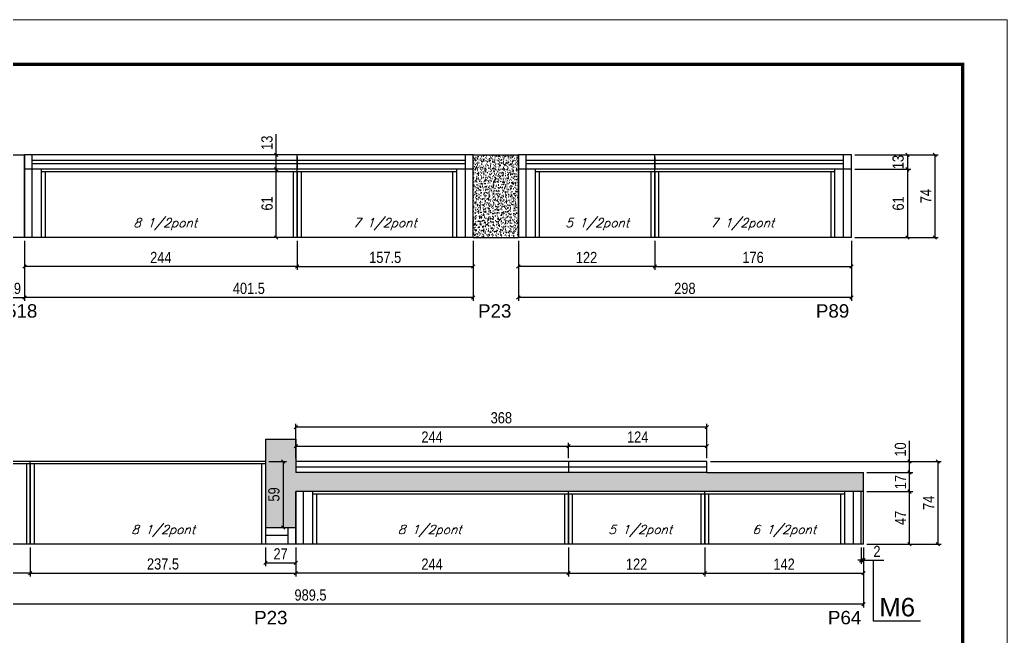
# Model space of a CAD drawing. Extents: x 3309 to 9590, y -2522 to 14608.
# Drawn here: x 5509 to 6393, y 10611 to 11162 of the extents above; entities that cross this region are included whole.
import ezdxf

# ---------------------------------------------------------------- set-up
doc = ezdxf.new("R2010")
doc.units = 0
doc.linetypes.add('DASHED', pattern=[0.75, 0.5, -0.25])
for name, color, linetype in [('5', 5, 'Continuous'), ('COTA', 241, 'Continuous'), ('NOMENCLATURA', 7, 'Continuous'), ('Painéis', 200, 'Continuous'), ('SARR_2.2x7', 40, 'Continuous'), ('SARR_3.5x7', 81, 'Continuous'), ('SARR_EDITAR', 141, 'Continuous'), ('texto', 7, 'Continuous')]:
    doc.layers.add(name, color=color, linetype=linetype)
doc.layers.add('Folhas', color=255, linetype='Continuous', lineweight=9)
doc.layers.add('SARRAFO DE PRESSAO', color=251, linetype='DASHED', lineweight=9)
doc.styles.add('COTA TECNICA', font='techl___.ttf', dxfattribs={"height": 10})
doc.styles.add('Romans', font='romans.shx')
doc.styles.get("Standard").update_dxf_attribs({"font": 'arial.ttf'})
doc.dimstyles.new('PAINEL', dxfattribs={"dimtxt": 10, "dimasz": 3, "dimexe": 3, "dimexo": 3, "dimgap": 3, "dimtad": 1, "dimdec": 1, "dimzin": 12, "dimdsep": 46, "dimtxsty": 'COTA TECNICA', "dimblk1": 'OBLIQUE', "dimblk2": 'OBLIQUE', "dimsah": 1, "dimcen": 0.9, "dimclrd": 4, "dimclre": 4, "dimclrt": 240, "dimadec": 1, "dimazin": 3, "dimtfac": 1, "dimtdec": 1, "dimtmove": 0, "dimatfit": 3, "dimfxl": 1, "dimtolj": 1, "dimtzin": 12, "dimarcsym": 0})

# ---------------------------------------------------------------- blocks, each defined once
blk = doc.blocks.new('9999999999')
at = {"layer": 'Folhas'}
blk.add_lwpolyline([(98138.98, 34190.21), (99623.98, 34190.21), (99623.98, 35240.21), (98138.98, 35240.21)], close=True, dxfattribs=at)
at = {"layer": 'Folhas', "color": 30, "const_width": 3}
blk.add_lwpolyline([(98213.98, 34230.21), (99583.98, 34230.21), (99583.98, 35200.21), (98213.98, 35200.21)], close=True, dxfattribs=at)
blk = doc.blocks.new('_Oblique')
at = {"color": 0, "linetype": 'ByBlock', "lineweight": -2}
blk.add_line((-0.5, -0.5), (0.5, 0.5), dxfattribs=at)
blk = doc.blocks.new('*D259')
at = {"layer": 'COTA', "color": 4, "linetype": 'ByBlock', "lineweight": -2, "transparency": 16777216}
for p, q in [((5513.53, 10964.37), (5513.53, 10938.45)), ((5757.53, 10964.37), (5757.53, 10938.45)), ((5757.53, 10941.45), (5513.53, 10941.45))]:
    blk.add_line(p, q, dxfattribs=at)
at = {"layer": 'Defpoints', "color": 0, "linetype": 'ByBlock', "transparency": 16777216}
for p in [(5513.53, 10967.37), (5757.53, 10967.37), (5513.53, 10941.45)]:
    blk.add_point(p, dxfattribs=at)
at = {"layer": 'COTA', "color": 4, "linetype": 'ByBlock', "lineweight": -2, "transparency": 16777216, "xscale": 3, "yscale": 3, "zscale": 3, "rotation": 180}
blk.add_blockref('_Oblique', (5513.53, 10941.45), dxfattribs=at)
at = {"layer": 'COTA', "color": 4, "linetype": 'ByBlock', "lineweight": -2, "transparency": 16777216, "xscale": 3, "yscale": 3, "zscale": 3}
blk.add_blockref('_Oblique', (5757.53, 10941.45), dxfattribs=at)
at = {"layer": 'COTA', "color": 240, "linetype": 'ByBlock', "transparency": 16777216, "insert": (5635.53, 10949.53), "char_height": 10, "attachment_point": 5, "style": 'COTA TECNICA'}
blk.add_mtext('\\A1;244', dxfattribs=at)
blk = doc.blocks.new('*D261')
at = {"layer": 'COTA', "color": 4, "linetype": 'ByBlock', "lineweight": -2, "transparency": 16777216}
for p, q in [((5513.53, 10964.37), (5513.53, 10910.74)), ((5915.03, 10964.37), (5915.03, 10910.74)), ((5915.03, 10913.74), (5513.53, 10913.74))]:
    blk.add_line(p, q, dxfattribs=at)
at = {"layer": 'Defpoints', "color": 0, "linetype": 'ByBlock', "transparency": 16777216}
for p in [(5513.53, 10967.37), (5915.03, 10967.37), (5513.53, 10913.74)]:
    blk.add_point(p, dxfattribs=at)
at = {"layer": 'COTA', "color": 4, "linetype": 'ByBlock', "lineweight": -2, "transparency": 16777216, "xscale": 3, "yscale": 3, "zscale": 3, "rotation": 180}
blk.add_blockref('_Oblique', (5513.53, 10913.74), dxfattribs=at)
at = {"layer": 'COTA', "color": 4, "linetype": 'ByBlock', "lineweight": -2, "transparency": 16777216, "xscale": 3, "yscale": 3, "zscale": 3}
blk.add_blockref('_Oblique', (5915.03, 10913.74), dxfattribs=at)
at = {"layer": 'COTA', "color": 240, "linetype": 'ByBlock', "transparency": 16777216, "insert": (5714.28, 10921.85), "char_height": 10, "attachment_point": 5, "style": 'COTA TECNICA'}
blk.add_mtext('\\A1;401.5', dxfattribs=at)
blk = doc.blocks.new('*D260')
at = {"layer": 'COTA', "color": 4, "lineweight": -2, "transparency": 16777216}
for p, q in [((5757.53, 10964.37), (5757.53, 10938.45)), ((5915.03, 10964.37), (5915.03, 10938.45)), ((5757.53, 10941.45), (5915.03, 10941.45))]:
    blk.add_line(p, q, dxfattribs=at)
at = {"layer": 'Defpoints', "color": 0, "transparency": 16777216}
for p in [(5757.53, 10967.37, 0), (5915.03, 10967.37, 0), (5915.03, 10941.45)]:
    blk.add_point(p, dxfattribs=at)
at = {"layer": 'COTA', "color": 4, "lineweight": -2, "transparency": 16777216, "xscale": 3, "yscale": 3, "zscale": 3, "rotation": 180}
blk.add_blockref('_Oblique', (5757.53, 10941.45), dxfattribs=at)
at = {"layer": 'COTA', "color": 4, "lineweight": -2, "transparency": 16777216, "xscale": 3, "yscale": 3, "zscale": 3}
blk.add_blockref('_Oblique', (5915.03, 10941.45), dxfattribs=at)
at = {"layer": 'COTA', "color": 240, "transparency": 16777216, "insert": (5836.28, 10949.56), "char_height": 10, "attachment_point": 5, "style": 'COTA TECNICA'}
blk.add_mtext('\\A1;157.5', dxfattribs=at)
blk = doc.blocks.new('*D262')
at = {"layer": 'COTA', "color": 4, "lineweight": -2, "transparency": 16777216}
for p, q in [((5494.53, 10964.37), (5494.53, 10910.74)), ((5513.53, 10964.37), (5513.53, 10910.74)), ((5494.53, 10913.74), (5513.53, 10913.74))]:
    blk.add_line(p, q, dxfattribs=at)
at = {"layer": 'Defpoints', "color": 0, "transparency": 16777216}
for p in [(5494.53, 10967.37, 0), (5513.53, 10967.37, 0), (5513.53, 10913.74)]:
    blk.add_point(p, dxfattribs=at)
at = {"layer": 'COTA', "color": 4, "lineweight": -2, "transparency": 16777216, "xscale": 3, "yscale": 3, "zscale": 3, "rotation": 180}
blk.add_blockref('_Oblique', (5494.53, 10913.74), dxfattribs=at)
at = {"layer": 'COTA', "color": 4, "lineweight": -2, "transparency": 16777216, "xscale": 3, "yscale": 3, "zscale": 3}
blk.add_blockref('_Oblique', (5513.53, 10913.74), dxfattribs=at)
at = {"layer": 'COTA', "color": 240, "transparency": 16777216, "insert": (5504.03, 10921.83), "char_height": 10, "attachment_point": 5, "style": 'COTA TECNICA'}
blk.add_mtext('\\A1;19', dxfattribs=at)
blk = doc.blocks.new('*D263')
at = {"layer": 'COTA', "color": 4, "linetype": 'ByBlock', "lineweight": -2, "transparency": 16777216}
for p, q in [((5955.41, 10964.37), (5955.41, 10938.45)), ((6077.41, 10964.37), (6077.41, 10938.45)), ((6077.41, 10941.45), (5955.41, 10941.45))]:
    blk.add_line(p, q, dxfattribs=at)
at = {"layer": 'Defpoints', "color": 0, "linetype": 'ByBlock', "transparency": 16777216}
for p in [(5955.41, 10967.37), (6077.41, 10967.37), (5955.41, 10941.45)]:
    blk.add_point(p, dxfattribs=at)
at = {"layer": 'COTA', "color": 4, "linetype": 'ByBlock', "lineweight": -2, "transparency": 16777216, "xscale": 3, "yscale": 3, "zscale": 3, "rotation": 180}
blk.add_blockref('_Oblique', (5955.41, 10941.45), dxfattribs=at)
at = {"layer": 'COTA', "color": 4, "linetype": 'ByBlock', "lineweight": -2, "transparency": 16777216, "xscale": 3, "yscale": 3, "zscale": 3}
blk.add_blockref('_Oblique', (6077.41, 10941.45), dxfattribs=at)
at = {"layer": 'COTA', "color": 240, "linetype": 'ByBlock', "transparency": 16777216, "insert": (6016.41, 10949.51), "char_height": 10, "attachment_point": 5, "style": 'COTA TECNICA'}
blk.add_mtext('\\A1;122', dxfattribs=at)
blk = doc.blocks.new('*D268')
at = {"layer": 'COTA', "color": 4, "linetype": 'ByBlock', "lineweight": -2, "transparency": 16777216}
for p, q in [((5955.41, 10964.37), (5955.41, 10910.74)), ((6253.41, 10964.37), (6253.41, 10910.74)), ((6253.41, 10913.74), (5955.41, 10913.74))]:
    blk.add_line(p, q, dxfattribs=at)
at = {"layer": 'Defpoints', "color": 0, "linetype": 'ByBlock', "transparency": 16777216}
for p in [(5955.41, 10967.37), (6253.41, 10967.37), (5955.41, 10913.74)]:
    blk.add_point(p, dxfattribs=at)
at = {"layer": 'COTA', "color": 4, "linetype": 'ByBlock', "lineweight": -2, "transparency": 16777216, "xscale": 3, "yscale": 3, "zscale": 3, "rotation": 180}
blk.add_blockref('_Oblique', (5955.41, 10913.74), dxfattribs=at)
at = {"layer": 'COTA', "color": 4, "linetype": 'ByBlock', "lineweight": -2, "transparency": 16777216, "xscale": 3, "yscale": 3, "zscale": 3}
blk.add_blockref('_Oblique', (6253.41, 10913.74), dxfattribs=at)
at = {"layer": 'COTA', "color": 240, "linetype": 'ByBlock', "transparency": 16777216, "insert": (6104.41, 10921.85), "char_height": 10, "attachment_point": 5, "style": 'COTA TECNICA'}
blk.add_mtext('\\A1;298', dxfattribs=at)
blk = doc.blocks.new('*D264')
at = {"layer": 'COTA', "color": 4, "lineweight": -2, "transparency": 16777216}
for p, q in [((6077.41, 10964.37), (6077.41, 10938.45)), ((6253.41, 10964.37), (6253.41, 10938.45)), ((6077.41, 10941.45), (6253.41, 10941.45))]:
    blk.add_line(p, q, dxfattribs=at)
at = {"layer": 'Defpoints', "color": 0, "transparency": 16777216}
for p in [(6077.41, 10967.37, 0), (6253.41, 10967.37, 0), (6253.41, 10941.45)]:
    blk.add_point(p, dxfattribs=at)
at = {"layer": 'COTA', "color": 4, "lineweight": -2, "transparency": 16777216, "xscale": 3, "yscale": 3, "zscale": 3, "rotation": 180}
blk.add_blockref('_Oblique', (6077.41, 10941.45), dxfattribs=at)
at = {"layer": 'COTA', "color": 4, "lineweight": -2, "transparency": 16777216, "xscale": 3, "yscale": 3, "zscale": 3}
blk.add_blockref('_Oblique', (6253.41, 10941.45), dxfattribs=at)
at = {"layer": 'COTA', "color": 240, "transparency": 16777216, "insert": (6165.41, 10949.56), "char_height": 10, "attachment_point": 5, "style": 'COTA TECNICA'}
blk.add_mtext('\\A1;176', dxfattribs=at)
blk = doc.blocks.new('*D265')
at = {"layer": 'COTA', "color": 4, "lineweight": -2, "transparency": 16777216}
for p, q in [((6256.41, 11028.37), (6306.49, 11028.37)), ((6303.49, 11028.37), (6303.49, 10967.37)), ((6256.41, 10967.37), (6306.49, 10967.37))]:
    blk.add_line(p, q, dxfattribs=at)
at = {"layer": 'Defpoints', "color": 0, "transparency": 16777216}
for p in [(6253.41, 11028.37, 0), (6253.41, 10967.37, 0), (6303.49, 10967.37)]:
    blk.add_point(p, dxfattribs=at)
at = {"layer": 'COTA', "color": 4, "lineweight": -2, "transparency": 16777216, "xscale": 3, "yscale": 3, "zscale": 3}
for p, rotation in [((6303.49, 11028.37), 90), ((6303.49, 10967.37), 270)]:
    blk.add_blockref('_Oblique', p, dxfattribs=dict(at, rotation=rotation))
at = {"layer": 'COTA', "color": 240, "transparency": 16777216, "insert": (6295.39, 10997.87), "char_height": 10, "attachment_point": 5, "rotation": 90, "style": 'COTA TECNICA'}
blk.add_mtext('\\A1;61', dxfattribs=at)
blk = doc.blocks.new('*D266')
at = {"layer": 'COTA', "color": 4, "lineweight": -2, "transparency": 16777216}
for p, q in [((6256.41, 11041.37), (6306.49, 11041.37)), ((6303.49, 11041.37), (6303.49, 11028.37)), ((6256.41, 11028.37), (6306.49, 11028.37))]:
    blk.add_line(p, q, dxfattribs=at)
at = {"layer": 'Defpoints', "color": 0, "transparency": 16777216}
for p in [(6253.41, 11041.37, 0), (6253.41, 11028.37, 0), (6303.49, 11028.37)]:
    blk.add_point(p, dxfattribs=at)
at = {"layer": 'COTA', "color": 4, "lineweight": -2, "transparency": 16777216, "xscale": 3, "yscale": 3, "zscale": 3}
for p, rotation in [((6303.49, 11041.37), 90), ((6303.49, 11028.37), 270)]:
    blk.add_blockref('_Oblique', p, dxfattribs=dict(at, rotation=rotation))
at = {"layer": 'COTA', "color": 240, "transparency": 16777216, "insert": (6295.27, 11034.87), "char_height": 10, "attachment_point": 5, "rotation": 90, "style": 'COTA TECNICA'}
blk.add_mtext('\\A1;13', dxfattribs=at)
blk = doc.blocks.new('*D267')
at = {"layer": 'COTA', "color": 4, "lineweight": -2, "transparency": 16777216}
for p, q in [((6256.41, 11041.37), (6331.16, 11041.37)), ((6328.16, 11041.37), (6328.16, 10967.37)), ((6256.41, 10967.37), (6331.16, 10967.37))]:
    blk.add_line(p, q, dxfattribs=at)
at = {"layer": 'Defpoints', "color": 0, "transparency": 16777216}
for p in [(6253.41, 11041.37, 0), (6253.41, 10967.37, 0), (6328.16, 10967.37)]:
    blk.add_point(p, dxfattribs=at)
at = {"layer": 'COTA', "color": 4, "lineweight": -2, "transparency": 16777216, "xscale": 3, "yscale": 3, "zscale": 3}
for p, rotation in [((6328.16, 11041.37), 90), ((6328.16, 10967.37), 270)]:
    blk.add_blockref('_Oblique', p, dxfattribs=dict(at, rotation=rotation))
at = {"layer": 'COTA', "color": 240, "transparency": 16777216, "insert": (6320.08, 11004.37), "char_height": 10, "attachment_point": 5, "rotation": 90, "style": 'COTA TECNICA'}
blk.add_mtext('\\A1;74', dxfattribs=at)
blk = doc.blocks.new('*D269')
at = {"layer": 'COTA', "color": 4, "lineweight": -2, "transparency": 16777216}
for p, q in [((5754.53, 11028.37), (5735.75, 11028.37)), ((5738.75, 10967.37), (5738.75, 11028.37)), ((5754.53, 10967.37), (5735.75, 10967.37))]:
    blk.add_line(p, q, dxfattribs=at)
at = {"layer": 'Defpoints', "color": 0, "transparency": 16777216}
for p in [(5738.75, 11028.37), (5757.53, 11028.37, 0), (5757.53, 10967.37, 0)]:
    blk.add_point(p, dxfattribs=at)
at = {"layer": 'COTA', "color": 4, "lineweight": -2, "transparency": 16777216, "xscale": 3, "yscale": 3, "zscale": 3}
for p, rotation in [((5738.75, 11028.37), 90), ((5738.75, 10967.37), 270)]:
    blk.add_blockref('_Oblique', p, dxfattribs=dict(at, rotation=rotation))
at = {"layer": 'COTA', "color": 240, "transparency": 16777216, "insert": (5730.65, 10997.87), "char_height": 10, "attachment_point": 5, "rotation": 90, "style": 'COTA TECNICA'}
blk.add_mtext('\\A1;61', dxfattribs=at)
blk = doc.blocks.new('*D270')
at = {"layer": 'COTA', "color": 4, "lineweight": -2, "transparency": 16777216}
for p, q in [((5738.75, 11041.37), (5738.75, 11059.89)), ((5754.53, 11041.37), (5735.75, 11041.37)), ((5738.75, 11028.37), (5738.75, 11041.37)), ((5754.53, 11028.37), (5735.75, 11028.37))]:
    blk.add_line(p, q, dxfattribs=at)
at = {"layer": 'Defpoints', "color": 0, "transparency": 16777216}
for p in [(5738.75, 11041.37), (5757.53, 11041.37, 0), (5757.53, 11028.37, 0)]:
    blk.add_point(p, dxfattribs=at)
at = {"layer": 'COTA', "color": 4, "lineweight": -2, "transparency": 16777216, "xscale": 3, "yscale": 3, "zscale": 3}
for p, rotation in [((5738.75, 11041.37), 90), ((5738.75, 11028.37), 270)]:
    blk.add_blockref('_Oblique', p, dxfattribs=dict(at, rotation=rotation))
at = {"layer": 'COTA', "color": 240, "transparency": 16777216, "insert": (5730.53, 11052.13), "char_height": 10, "attachment_point": 5, "rotation": 90, "style": 'COTA TECNICA'}
blk.add_mtext('\\A1;13', dxfattribs=at)
blk = doc.blocks.new('*D271')
at = {"layer": 'COTA', "color": 4, "linetype": 'ByBlock', "lineweight": -2, "transparency": 16777216}
for p, q in [((5274.7, 10690.09), (5274.7, 10664.17)), ((5518.7, 10690.09), (5518.7, 10664.17)), ((5518.7, 10667.17), (5274.7, 10667.17))]:
    blk.add_line(p, q, dxfattribs=at)
at = {"layer": 'Defpoints', "color": 0, "linetype": 'ByBlock', "transparency": 16777216}
for p in [(5274.7, 10693.09), (5518.7, 10693.09), (5274.7, 10667.17)]:
    blk.add_point(p, dxfattribs=at)
at = {"layer": 'COTA', "color": 4, "linetype": 'ByBlock', "lineweight": -2, "transparency": 16777216, "xscale": 3, "yscale": 3, "zscale": 3, "rotation": 180}
blk.add_blockref('_Oblique', (5274.7, 10667.17), dxfattribs=at)
at = {"layer": 'COTA', "color": 4, "linetype": 'ByBlock', "lineweight": -2, "transparency": 16777216, "xscale": 3, "yscale": 3, "zscale": 3}
blk.add_blockref('_Oblique', (5518.7, 10667.17), dxfattribs=at)
at = {"layer": 'COTA', "color": 240, "linetype": 'ByBlock', "transparency": 16777216, "insert": (5396.7, 10675.24), "char_height": 10, "attachment_point": 5, "style": 'COTA TECNICA'}
blk.add_mtext('\\A1;244', dxfattribs=at)
blk = doc.blocks.new('*D272')
at = {"layer": 'COTA', "color": 4, "lineweight": -2, "transparency": 16777216}
for p, q in [((5518.7, 10690.09), (5518.7, 10664.17)), ((5756.2, 10690.09), (5756.2, 10664.17)), ((5518.7, 10667.17), (5756.2, 10667.17))]:
    blk.add_line(p, q, dxfattribs=at)
at = {"layer": 'Defpoints', "color": 0, "transparency": 16777216}
for p in [(5518.7, 10693.09, 0), (5756.2, 10693.09, 0), (5756.2, 10667.17)]:
    blk.add_point(p, dxfattribs=at)
at = {"layer": 'COTA', "color": 4, "lineweight": -2, "transparency": 16777216, "xscale": 3, "yscale": 3, "zscale": 3, "rotation": 180}
blk.add_blockref('_Oblique', (5518.7, 10667.17), dxfattribs=at)
at = {"layer": 'COTA', "color": 4, "lineweight": -2, "transparency": 16777216, "xscale": 3, "yscale": 3, "zscale": 3}
blk.add_blockref('_Oblique', (5756.2, 10667.17), dxfattribs=at)
at = {"layer": 'COTA', "color": 240, "transparency": 16777216, "insert": (5637.45, 10675.39), "char_height": 10, "attachment_point": 5, "style": 'COTA TECNICA'}
blk.add_mtext('\\A1;237.5', dxfattribs=at)
blk = doc.blocks.new('*D277')
at = {"layer": 'COTA', "color": 4, "linetype": 'ByBlock', "lineweight": -2, "transparency": 16777216}
for p, q in [((5756.2, 10690.09), (5756.2, 10664.17)), ((6000.2, 10690.09), (6000.2, 10664.17)), ((6000.2, 10667.17), (5756.2, 10667.17))]:
    blk.add_line(p, q, dxfattribs=at)
at = {"layer": 'Defpoints', "color": 0, "linetype": 'ByBlock', "transparency": 16777216}
for p in [(5756.2, 10693.09), (6000.2, 10693.09), (5756.2, 10667.17)]:
    blk.add_point(p, dxfattribs=at)
at = {"layer": 'COTA', "color": 4, "linetype": 'ByBlock', "lineweight": -2, "transparency": 16777216, "xscale": 3, "yscale": 3, "zscale": 3, "rotation": 180}
blk.add_blockref('_Oblique', (5756.2, 10667.17), dxfattribs=at)
at = {"layer": 'COTA', "color": 4, "linetype": 'ByBlock', "lineweight": -2, "transparency": 16777216, "xscale": 3, "yscale": 3, "zscale": 3}
blk.add_blockref('_Oblique', (6000.2, 10667.17), dxfattribs=at)
at = {"layer": 'COTA', "color": 240, "linetype": 'ByBlock', "transparency": 16777216, "insert": (5878.2, 10675.24), "char_height": 10, "attachment_point": 5, "style": 'COTA TECNICA'}
blk.add_mtext('\\A1;244', dxfattribs=at)
blk = doc.blocks.new('*D279')
at = {"layer": 'COTA', "color": 4, "linetype": 'ByBlock', "lineweight": -2, "transparency": 16777216}
for p, q in [((5274.7, 10690.09), (5274.7, 10636.46)), ((6264.2, 10690.09), (6264.2, 10636.46)), ((6264.2, 10639.46), (5274.7, 10639.46))]:
    blk.add_line(p, q, dxfattribs=at)
at = {"layer": 'Defpoints', "color": 0, "linetype": 'ByBlock', "transparency": 16777216}
for p in [(5274.7, 10693.09), (6264.2, 10693.09), (5274.7, 10639.46)]:
    blk.add_point(p, dxfattribs=at)
at = {"layer": 'COTA', "color": 4, "linetype": 'ByBlock', "lineweight": -2, "transparency": 16777216, "xscale": 3, "yscale": 3, "zscale": 3, "rotation": 180}
blk.add_blockref('_Oblique', (5274.7, 10639.46), dxfattribs=at)
at = {"layer": 'COTA', "color": 4, "linetype": 'ByBlock', "lineweight": -2, "transparency": 16777216, "xscale": 3, "yscale": 3, "zscale": 3}
blk.add_blockref('_Oblique', (6264.2, 10639.46), dxfattribs=at)
at = {"layer": 'COTA', "color": 240, "linetype": 'ByBlock', "transparency": 16777216, "insert": (5769.45, 10647.6), "char_height": 10, "attachment_point": 5, "style": 'COTA TECNICA'}
blk.add_mtext('\\A1;989.5', dxfattribs=at)
blk = doc.blocks.new('*D278')
at = {"layer": 'COTA', "color": 4, "lineweight": -2, "transparency": 16777216}
for p, q in [((6122.2, 10690.09), (6122.2, 10664.17)), ((6264.2, 10690.09), (6264.2, 10664.17)), ((6122.2, 10667.17), (6264.2, 10667.17))]:
    blk.add_line(p, q, dxfattribs=at)
at = {"layer": 'Defpoints', "color": 0, "transparency": 16777216}
for p in [(6122.2, 10693.09, 0), (6264.2, 10693.09, 0), (6264.2, 10667.17)]:
    blk.add_point(p, dxfattribs=at)
at = {"layer": 'COTA', "color": 4, "lineweight": -2, "transparency": 16777216, "xscale": 3, "yscale": 3, "zscale": 3, "rotation": 180}
blk.add_blockref('_Oblique', (6122.2, 10667.17), dxfattribs=at)
at = {"layer": 'COTA', "color": 4, "lineweight": -2, "transparency": 16777216, "xscale": 3, "yscale": 3, "zscale": 3}
blk.add_blockref('_Oblique', (6264.2, 10667.17), dxfattribs=at)
at = {"layer": 'COTA', "color": 240, "transparency": 16777216, "insert": (6193.2, 10675.24), "char_height": 10, "attachment_point": 5, "style": 'COTA TECNICA'}
blk.add_mtext('\\A1;142', dxfattribs=at)
blk = doc.blocks.new('*D280')
at = {"layer": 'COTA', "color": 4, "lineweight": -2, "transparency": 16777216}
for p, q in [((6000.25, 10690.09), (6000.25, 10664.17)), ((6122.2, 10690.09), (6122.2, 10664.17)), ((6000.25, 10667.17), (6122.2, 10667.17))]:
    blk.add_line(p, q, dxfattribs=at)
at = {"layer": 'Defpoints', "color": 0, "transparency": 16777216}
for p in [(6000.25, 10693.09), (6122.2, 10693.09), (6122.2, 10667.17)]:
    blk.add_point(p, dxfattribs=at)
at = {"layer": 'COTA', "color": 4, "lineweight": -2, "transparency": 16777216, "xscale": 3, "yscale": 3, "zscale": 3, "rotation": 180}
blk.add_blockref('_Oblique', (6000.25, 10667.17), dxfattribs=at)
at = {"layer": 'COTA', "color": 4, "lineweight": -2, "transparency": 16777216, "xscale": 3, "yscale": 3, "zscale": 3}
blk.add_blockref('_Oblique', (6122.2, 10667.17), dxfattribs=at)
at = {"layer": 'COTA', "color": 240, "transparency": 16777216, "insert": (6061.22, 10675.23), "char_height": 10, "attachment_point": 5, "style": 'COTA TECNICA'}
blk.add_mtext('\\A1;122', dxfattribs=at)
blk = doc.blocks.new('*D281')
at = {"layer": 'COTA', "color": 4, "lineweight": -2, "transparency": 16777216}
for p, q in [((5756.2, 10770.09), (5756.2, 10783.86)), ((5756.2, 10780.86), (6000.2, 10780.86)), ((6000.2, 10770.09), (6000.2, 10783.86))]:
    blk.add_line(p, q, dxfattribs=at)
at = {"layer": 'Defpoints', "color": 0, "transparency": 16777216}
for p in [(6000.2, 10780.86), (5756.2, 10767.09), (6000.2, 10767.09)]:
    blk.add_point(p, dxfattribs=at)
at = {"layer": 'COTA', "color": 4, "lineweight": -2, "transparency": 16777216, "xscale": 3, "yscale": 3, "zscale": 3, "rotation": 180}
blk.add_blockref('_Oblique', (5756.2, 10780.86), dxfattribs=at)
at = {"layer": 'COTA', "color": 4, "lineweight": -2, "transparency": 16777216, "xscale": 3, "yscale": 3, "zscale": 3}
blk.add_blockref('_Oblique', (6000.2, 10780.86), dxfattribs=at)
at = {"layer": 'COTA', "color": 240, "transparency": 16777216, "insert": (5878.2, 10788.94), "char_height": 10, "attachment_point": 5, "style": 'COTA TECNICA'}
blk.add_mtext('\\A1;244', dxfattribs=at)
blk = doc.blocks.new('*D282')
at = {"layer": 'COTA', "color": 4, "lineweight": -2, "transparency": 16777216}
for p, q in [((6000.2, 10770.09), (6000.2, 10783.86)), ((6000.2, 10780.86), (6124.2, 10780.86)), ((6124.2, 10770.09), (6124.2, 10783.86))]:
    blk.add_line(p, q, dxfattribs=at)
at = {"layer": 'Defpoints', "color": 0, "transparency": 16777216}
for p in [(6124.2, 10780.86), (6000.2, 10767.09), (6124.2, 10767.09)]:
    blk.add_point(p, dxfattribs=at)
at = {"layer": 'COTA', "color": 4, "lineweight": -2, "transparency": 16777216, "xscale": 3, "yscale": 3, "zscale": 3, "rotation": 180}
blk.add_blockref('_Oblique', (6000.2, 10780.86), dxfattribs=at)
at = {"layer": 'COTA', "color": 4, "lineweight": -2, "transparency": 16777216, "xscale": 3, "yscale": 3, "zscale": 3}
blk.add_blockref('_Oblique', (6124.2, 10780.86), dxfattribs=at)
at = {"layer": 'COTA', "color": 240, "transparency": 16777216, "insert": (6062.2, 10788.94), "char_height": 10, "attachment_point": 5, "style": 'COTA TECNICA'}
blk.add_mtext('\\A1;124', dxfattribs=at)
blk = doc.blocks.new('*D283')
at = {"layer": 'COTA', "color": 4, "lineweight": -2, "transparency": 16777216}
for p, q in [((5756.2, 10770.09), (5756.2, 10800.86)), ((6124.2, 10797.86), (5756.2, 10797.86)), ((6124.2, 10770.09), (6124.2, 10800.86))]:
    blk.add_line(p, q, dxfattribs=at)
at = {"layer": 'Defpoints', "color": 0, "transparency": 16777216}
for p in [(5756.2, 10797.86), (5756.2, 10767.09), (6124.2, 10767.09)]:
    blk.add_point(p, dxfattribs=at)
at = {"layer": 'COTA', "color": 4, "lineweight": -2, "transparency": 16777216, "xscale": 3, "yscale": 3, "zscale": 3, "rotation": 180}
blk.add_blockref('_Oblique', (5756.2, 10797.86), dxfattribs=at)
at = {"layer": 'COTA', "color": 4, "lineweight": -2, "transparency": 16777216, "xscale": 3, "yscale": 3, "zscale": 3}
blk.add_blockref('_Oblique', (6124.2, 10797.86), dxfattribs=at)
at = {"layer": 'COTA', "color": 240, "transparency": 16777216, "insert": (5940.2, 10806.11), "char_height": 10, "attachment_point": 5, "style": 'COTA TECNICA'}
blk.add_mtext('\\A1;368', dxfattribs=at)
blk = doc.blocks.new('*D284')
at = {"layer": 'COTA', "color": 4, "lineweight": -2, "transparency": 16777216}
for p, q in [((5732.2, 10767.09), (5747.85, 10767.09)), ((5744.85, 10767.09), (5744.85, 10708.09)), ((5732.2, 10708.09), (5747.85, 10708.09))]:
    blk.add_line(p, q, dxfattribs=at)
at = {"layer": 'Defpoints', "color": 0, "transparency": 16777216}
for p in [(5729.2, 10767.09), (5729.2, 10708.09), (5744.85, 10708.09)]:
    blk.add_point(p, dxfattribs=at)
at = {"layer": 'COTA', "color": 4, "lineweight": -2, "transparency": 16777216, "xscale": 3, "yscale": 3, "zscale": 3}
for p, rotation in [((5744.85, 10767.09), 90), ((5744.85, 10708.09), 270)]:
    blk.add_blockref('_Oblique', p, dxfattribs=dict(at, rotation=rotation))
at = {"layer": 'COTA', "color": 240, "transparency": 16777216, "insert": (5736.71, 10737.59), "char_height": 10, "attachment_point": 5, "rotation": 90, "style": 'COTA TECNICA'}
blk.add_mtext('\\A1;59', dxfattribs=at)
blk = doc.blocks.new('*D285')
at = {"layer": 'COTA', "color": 4, "lineweight": -2, "transparency": 16777216}
for p, q in [((5729.2, 10690.09), (5729.2, 10673.37)), ((5756.2, 10690.09), (5756.2, 10673.37)), ((5729.2, 10676.37), (5756.2, 10676.37))]:
    blk.add_line(p, q, dxfattribs=at)
at = {"layer": 'Defpoints', "color": 0, "transparency": 16777216}
for p in [(5729.2, 10693.09), (5756.2, 10693.09), (5756.2, 10676.37)]:
    blk.add_point(p, dxfattribs=at)
at = {"layer": 'COTA', "color": 4, "lineweight": -2, "transparency": 16777216, "xscale": 3, "yscale": 3, "zscale": 3, "rotation": 180}
blk.add_blockref('_Oblique', (5729.2, 10676.37), dxfattribs=at)
at = {"layer": 'COTA', "color": 4, "lineweight": -2, "transparency": 16777216, "xscale": 3, "yscale": 3, "zscale": 3}
blk.add_blockref('_Oblique', (5756.2, 10676.37), dxfattribs=at)
at = {"layer": 'COTA', "color": 240, "transparency": 16777216, "insert": (5742.7, 10684.44), "char_height": 10, "attachment_point": 5, "style": 'COTA TECNICA'}
blk.add_mtext('\\A1;27', dxfattribs=at)
blk = doc.blocks.new('*D286')
at = {"layer": 'COTA', "color": 4, "lineweight": -2, "transparency": 16777216}
for p, q in [((6267.2, 10740.09), (6308.42, 10740.09)), ((6305.42, 10693.09), (6305.42, 10740.09)), ((6267.2, 10693.09), (6308.42, 10693.09))]:
    blk.add_line(p, q, dxfattribs=at)
at = {"layer": 'Defpoints', "color": 0, "transparency": 16777216}
for p in [(6264.2, 10740.09), (6305.42, 10740.09), (6264.2, 10693.09)]:
    blk.add_point(p, dxfattribs=at)
at = {"layer": 'COTA', "color": 4, "lineweight": -2, "transparency": 16777216, "xscale": 3, "yscale": 3, "zscale": 3}
for p, rotation in [((6305.42, 10740.09), 90), ((6305.42, 10693.09), 270)]:
    blk.add_blockref('_Oblique', p, dxfattribs=dict(at, rotation=rotation))
at = {"layer": 'COTA', "color": 240, "transparency": 16777216, "insert": (6297.35, 10716.59), "char_height": 10, "attachment_point": 5, "rotation": 90, "style": 'COTA TECNICA'}
blk.add_mtext('\\A1;47', dxfattribs=at)
blk = doc.blocks.new('*D287')
at = {"layer": 'COTA', "color": 4, "lineweight": -2, "transparency": 16777216}
for p, q in [((6267.2, 10757.09), (6308.42, 10757.09)), ((6305.42, 10740.09), (6305.42, 10757.09)), ((6267.2, 10740.09), (6308.42, 10740.09))]:
    blk.add_line(p, q, dxfattribs=at)
at = {"layer": 'Defpoints', "color": 0, "transparency": 16777216}
for p in [(6264.2, 10757.09), (6305.42, 10757.09), (6264.2, 10740.09)]:
    blk.add_point(p, dxfattribs=at)
at = {"layer": 'COTA', "color": 4, "lineweight": -2, "transparency": 16777216, "xscale": 3, "yscale": 3, "zscale": 3}
for p, rotation in [((6305.42, 10757.09), 90), ((6305.42, 10740.09), 270)]:
    blk.add_blockref('_Oblique', p, dxfattribs=dict(at, rotation=rotation))
at = {"layer": 'COTA', "color": 240, "transparency": 16777216, "insert": (6297.35, 10748.59), "char_height": 10, "attachment_point": 5, "rotation": 90, "style": 'COTA TECNICA'}
blk.add_mtext('\\A1;17', dxfattribs=at)
blk = doc.blocks.new('*D288')
at = {"layer": 'COTA', "color": 4, "lineweight": -2, "transparency": 16777216}
for p, q in [((6305.42, 10767.09), (6305.42, 10785.52)), ((6127.2, 10767.09), (6308.42, 10767.09)), ((6305.42, 10757.09), (6305.42, 10767.09)), ((6267.2, 10757.09), (6308.42, 10757.09))]:
    blk.add_line(p, q, dxfattribs=at)
at = {"layer": 'Defpoints', "color": 0, "transparency": 16777216}
for p in [(6124.2, 10767.09), (6305.42, 10767.09), (6264.2, 10757.09)]:
    blk.add_point(p, dxfattribs=at)
at = {"layer": 'COTA', "color": 4, "lineweight": -2, "transparency": 16777216, "xscale": 3, "yscale": 3, "zscale": 3}
for p, rotation in [((6305.42, 10767.09), 90), ((6305.42, 10757.09), 270)]:
    blk.add_blockref('_Oblique', p, dxfattribs=dict(at, rotation=rotation))
at = {"layer": 'COTA', "color": 240, "transparency": 16777216, "insert": (6297.32, 10777.8), "char_height": 10, "attachment_point": 5, "rotation": 90, "style": 'COTA TECNICA'}
blk.add_mtext('\\A1;10', dxfattribs=at)
blk = doc.blocks.new('*D289')
at = {"layer": 'COTA', "color": 4, "lineweight": -2, "transparency": 16777216}
for p, q in [((6127.2, 10767.09), (6333.68, 10767.09)), ((6330.68, 10767.09), (6330.68, 10693.09)), ((6267.2, 10693.09), (6333.68, 10693.09))]:
    blk.add_line(p, q, dxfattribs=at)
at = {"layer": 'Defpoints', "color": 0, "transparency": 16777216}
for p in [(6124.2, 10767.09), (6264.2, 10693.09), (6330.68, 10693.09)]:
    blk.add_point(p, dxfattribs=at)
at = {"layer": 'COTA', "color": 4, "lineweight": -2, "transparency": 16777216, "xscale": 3, "yscale": 3, "zscale": 3}
for p, rotation in [((6330.68, 10767.09), 90), ((6330.68, 10693.09), 270)]:
    blk.add_blockref('_Oblique', p, dxfattribs=dict(at, rotation=rotation))
at = {"layer": 'COTA', "color": 240, "transparency": 16777216, "insert": (6322.61, 10730.09), "char_height": 10, "attachment_point": 5, "rotation": 90, "style": 'COTA TECNICA'}
blk.add_mtext('\\A1;74', dxfattribs=at)
blk = doc.blocks.new('*D290')
at = {"layer": 'COTA', "color": 4, "lineweight": -2, "transparency": 16777216}
for p, q in [((6262.2, 10690.09), (6262.2, 10675.67)), ((6264.2, 10690.09), (6264.2, 10675.67)), ((6262.2, 10678.67), (6259.2, 10678.67)), ((6262.2, 10678.67), (6264.2, 10678.67)), ((6264.2, 10678.67), (6282.31, 10678.67))]:
    blk.add_line(p, q, dxfattribs=at)
at = {"layer": 'Defpoints', "color": 0, "transparency": 16777216}
for p in [(6262.2, 10693.09), (6264.2, 10693.09), (6264.2, 10678.67)]:
    blk.add_point(p, dxfattribs=at)
at = {"layer": 'COTA', "color": 4, "lineweight": -2, "transparency": 16777216, "xscale": 3, "yscale": 3, "zscale": 3}
blk.add_blockref('_Oblique', (6262.2, 10678.67), dxfattribs=at)
at = {"layer": 'COTA', "color": 4, "lineweight": -2, "transparency": 16777216, "xscale": 3, "yscale": 3, "zscale": 3, "rotation": 180}
blk.add_blockref('_Oblique', (6264.2, 10678.67), dxfattribs=at)
at = {"layer": 'COTA', "color": 240, "transparency": 16777216, "insert": (6276.26, 10686.67), "char_height": 10, "attachment_point": 5, "style": 'COTA TECNICA'}
blk.add_mtext('\\A1;2', dxfattribs=at)

msp = doc.modelspace()

# ---------------------------------------------------------------- hatches: boundary and pattern name
at = {"layer": 'COTA'}
h = msp.add_hatch(dxfattribs=at)
h.set_pattern_fill('AR-CONC', color=256, scale=0.03)
h.set_pattern_definition([(50, (-11.316, 0), (5.46554, -0.4781726), [0.5715, -6.2865]), (355, (-11.316, 0), (-1.0573026, 5.7317054), [0.4572, -5.0292175]), (100.451445, (-10.8603, -0.04), (4.4082374, 5.2535326), [0.4857003, -5.3427073]), (46.1842, (-11.316, 1.524), (8.1323712, -1.26127), [0.85725, -9.42975]), (96.63556, (-10.638, 1.419), (7.122124, 7.4227837), [0.7285507, -8.014068]), (351.18415, (-11.316, 1.524), (7.122124, 7.422784), [0.685799, -7.543792]), (21, (-10.554, 1.143), (4.5484317, -3.067956), [0.5715, -6.2865]), (326, (-10.554, 1.143), (1.8540609, 5.525639), [0.4572, -5.0292]), (71.451445, (-10.175, 0.8873), (6.4024926, 2.457683), [0.4857003, -5.3426981]), (37.5, (-11.3158, 0), (0.0926581, 2.53665117), [0, -4.96824, 0, -5.1054, 0, -5.04825]), (7.5, (-11.3158, 0), (2.0045899, 3.00541724), [0, -2.91084, 0, -4.85394, 0, -1.92405]), (327.5, (-13.015, 0), (4.06771786, -0.17186232), [0, -1.905, 0, -5.9436, 0, -7.8867]), (317.5, (-13.777, 0), (4.4438754, 0.7627947), [0, -2.4765, 0, -3.94716, 0, -5.6007])])
h.paths.add_polyline_path([(5915.03, 10967.37), (5955.41, 10967.37), (5955.41, 11041.37), (5915.03, 11041.37), (5915.03, 11028.37)])
h = msp.add_hatch(dxfattribs=at)
h.set_pattern_fill('AR-CONC', color=256, scale=0.03)
h.set_pattern_definition([(50, (234.547, 0), (5.46554, -0.4781726), [0.5715, -6.2865]), (355, (234.547, 0), (-1.0573026, 5.7317054), [0.4572, -5.0292175]), (100.451445, (235.0024, -0.04), (4.4082374, 5.2535326), [0.4857003, -5.3427073]), (46.1842, (234.547, 1.524), (8.1323712, -1.26127), [0.85725, -9.42975]), (96.63556, (235.225, 1.419), (7.122124, 7.4227837), [0.7285507, -8.014068]), (351.18415, (234.547, 1.524), (7.122124, 7.422784), [0.685799, -7.543792]), (21, (235.309, 1.143), (4.5484317, -3.067956), [0.5715, -6.2865]), (326, (235.309, 1.143), (1.8540609, 5.525639), [0.4572, -5.0292]), (71.451445, (235.688, 0.8873), (6.4024926, 2.457683), [0.4857003, -5.3426981]), (37.5, (234.547, 0), (0.0926581, 2.53665117), [0, -4.96824, 0, -5.1054, 0, -5.04825]), (7.5, (234.547, 0), (2.0045899, 3.00541724), [0, -2.91084, 0, -4.85394, 0, -1.92405]), (327.5, (232.8477, 0), (4.06771786, -0.17186232), [0, -1.905, 0, -5.9436, 0, -7.8867]), (317.5, (232.0857, 0), (4.4438754, 0.7627947), [0, -2.4765, 0, -3.94716, 0, -5.6007])])
h.paths.add_polyline_path([(6264.2, 10757.09), (6124.2, 10757.09), (5756.2, 10757.09), (5756.2, 10787.09), (5729.2, 10787.09), (5729.2, 10708.09), (5756.2, 10708.09), (5756.2, 10740.09), (6264.2, 10740.09)])

# ---------------------------------------------------------------- linework, layer by layer
for p, q in [((5513.53, 11041.37, 0), (5513.53, 11041.37, 0)), ((5915.03, 11041.37, 0), (5915.03, 11041.37, 0)), ((5915.03, 11041.37, 0), (5955.41, 11041.37, 0)), ((5955.41, 11041.37, 0), (5955.41, 11041.37, 0)), ((6253.41, 11041.37, 0), (6253.41, 11041.37, 0)), ((5513.53, 11028.37, 0), (5513.53, 11028.37, 0)), ((5915.03, 11028.37, 0), (5915.03, 11028.37, 0)), ((5955.41, 11028.37, 0), (5955.41, 11028.37, 0)), ((6253.41, 11028.37, 0), (6253.41, 11028.37, 0)), ((5915.03, 10967.37, 0), (5955.41, 10967.37, 0)), ((5729.2, 10787.09), (5729.2, 10767.09)), ((5729.2, 10787.09), (5756.2, 10787.09)), ((6124.2, 10757.09), (6264.2, 10757.09)), ((6264.2, 10740.09), (6264.2, 10757.09)), ((6264.2, 10740.09), (6264.2, 10740.09)), ((6264.2, 10740.09), (6264.2, 10740.09))]:
    msp.add_line(p, q, dxfattribs=at)
at = {"layer": 'NOMENCLATURA', "linetype": 'Continuous'}
for p, q in [((6273.26, 10624.37), (6273.26, 10678.67)), ((6315.21, 10624.37), (6273.26, 10624.37))]:
    msp.add_line(p, q, dxfattribs=at)
at = {"layer": 'Painéis', "linetype": 'ByBlock'}
for p, q in [((5494.53, 11041.37, 0), (5513.53, 11041.37, 0)), ((5915.03, 11041.37, 0), (5513.53, 11041.37, 0)), ((5513.53, 11028.37, 0), (5513.53, 11041.37, 0)), ((5513.53, 11041.37, 0), (5513.53, 10967.37, 0)), ((5757.53, 11028.37, 0), (5757.53, 11041.37, 0)), ((5915.03, 11028.37, 0), (5915.03, 11041.37, 0)), ((6253.41, 11041.37, 0), (5955.41, 11041.37, 0)), ((5955.41, 11028.37, 0), (5955.41, 11041.37, 0)), ((5955.41, 11041.37, 0), (5955.41, 10967.37, 0)), ((6077.41, 11028.37, 0), (6077.41, 11041.37, 0)), ((6253.41, 11028.37, 0), (6253.41, 11041.37, 0)), ((5915.03, 11028.37, 0), (5513.53, 11028.37, 0)), ((5513.53, 10967.37, 0), (5513.53, 11028.37, 0)), ((5915.03, 11028.37, 0), (5513.53, 11028.37, 0)), ((5757.53, 10967.37, 0), (5757.53, 11028.37, 0)), ((5915.03, 10967.37, 0), (5915.03, 11028.37, 0)), ((6253.41, 11028.37, 0), (5955.41, 11028.37, 0)), ((5955.41, 10967.37, 0), (5955.41, 11028.37, 0)), ((6253.41, 11028.37, 0), (5955.41, 11028.37, 0)), ((6077.41, 10967.37, 0), (6077.41, 11028.37, 0)), ((6253.41, 10967.37, 0), (6253.41, 11028.37, 0)), ((5513.53, 10967.37, 0), (5494.53, 10967.37, 0)), ((5915.03, 10967.37, 0), (5513.53, 10967.37, 0)), ((6253.41, 10967.37, 0), (5955.41, 10967.37, 0)), ((5756.2, 10787.09), (5756.2, 10757.09)), ((5729.2, 10767.09), (5274.7, 10767.09)), ((5518.7, 10693.09), (5518.7, 10767.09)), ((5729.2, 10767.09), (5729.2, 10708.09)), ((6124.2, 10767.09), (5756.2, 10767.09)), ((6000.2, 10767.09), (6000.2, 10757.09)), ((6124.2, 10757.09), (5756.2, 10757.09)), ((6264.2, 10740.09), (5756.2, 10740.09)), ((5756.2, 10693.09), (5756.2, 10740.09)), ((6264.2, 10740.09), (5756.2, 10740.09)), ((5756.2, 10740.09), (5756.2, 10693.09)), ((5756.2, 10740.09), (5756.2, 10693.09)), ((6000.2, 10693.09), (6000.2, 10740.09)), ((6122.2, 10693.09), (6122.2, 10740.09)), ((6262.2, 10693.09), (6262.2, 10740.09)), ((6264.2, 10693.09), (6264.2, 10740.09)), ((6264.2, 10693.09), (6264.2, 10740.09)), ((5756.2, 10693.09), (5274.7, 10693.09)), ((6264.2, 10693.09), (5756.2, 10693.09))]:
    msp.add_line(p, q, dxfattribs=at)
at = {"layer": 'Painéis'}
for p, q in [((6124.2, 10757.09), (6124.2, 10767.09)), ((5729.2, 10708.09), (5756.2, 10708.09))]:
    msp.add_line(p, q, dxfattribs=at)
at = {"layer": 'SARR_2.2x7', "linetype": 'Continuous'}
for p, q in [((5520.53, 11028.37, 0), (5520.53, 11041.37, 0)), ((5757.53, 11036.37, 0), (5520.53, 11036.37, 0)), ((5757.53, 11039.17, 0), (5757.53, 11039.17, 0)), ((5908.03, 11036.37, 0), (5757.53, 11036.37, 0)), ((5908.03, 11028.37, 0), (5908.03, 11041.37, 0)), ((5962.41, 11028.37, 0), (5962.41, 11041.37, 0)), ((6077.41, 11036.37, 0), (5962.41, 11036.37, 0)), ((6077.41, 11039.17, 0), (6077.41, 11039.17, 0)), ((6246.41, 11036.37, 0), (6077.41, 11036.37, 0)), ((6246.41, 11028.37, 0), (6246.41, 11041.37, 0)), ((5757.53, 11033.37, 0), (5520.53, 11033.37, 0)), ((5520.53, 10967.37, 0), (5520.53, 11028.37, 0)), ((5908.03, 11033.37, 0), (5757.53, 11033.37, 0)), ((5908.03, 10967.37, 0), (5908.03, 11028.37, 0)), ((6077.41, 11033.37, 0), (5962.41, 11033.37, 0)), ((5962.41, 10967.37, 0), (5962.41, 11028.37, 0)), ((6246.41, 11033.37, 0), (6077.41, 11033.37, 0)), ((6246.41, 10967.37, 0), (6246.41, 11028.37, 0)), ((5757.53, 11026.17, 0), (5528.53, 11026.17, 0)), ((5900.03, 11026.17, 0), (5757.53, 11026.17, 0)), ((5757.53, 11026.17, 0), (5757.53, 11026.17, 0)), ((6077.41, 11026.17, 0), (5970.41, 11026.17, 0)), ((6238.41, 11026.17, 0), (6077.41, 11026.17, 0)), ((6077.41, 11026.17, 0), (6077.41, 11026.17, 0)), ((5518.7, 10764.89), (5289.7, 10764.89)), ((5729.2, 10764.89), (5518.7, 10764.89)), ((5518.7, 10764.89), (5518.7, 10764.89)), ((5763.2, 10693.09), (5763.2, 10740.09)), ((6000.2, 10737.89), (5771.2, 10737.89)), ((6247.2, 10737.89), (6000.2, 10737.89)), ((6000.2, 10737.89), (6000.2, 10737.89)), ((6255.2, 10693.09), (6255.2, 10740.09)), ((5729.2, 10701.09), (5749.2, 10701.09)), ((5749.2, 10708.09), (5749.2, 10693.09))]:
    msp.add_line(p, q, dxfattribs=at)
at = {"layer": 'SARR_3.5x7'}
for p, q in [((5757.53, 11039.17, 0), (5757.53, 11028.37, 0)), ((6077.41, 11039.17, 0), (6077.41, 11028.37, 0)), ((5528.53, 11028.37, 0), (5528.53, 10967.37, 0)), ((5900.03, 11028.37, 0), (5900.03, 10967.37, 0)), ((5970.41, 11028.37, 0), (5970.41, 10967.37, 0)), ((6238.41, 11028.37, 0), (6238.41, 10967.37, 0)), ((5532.03, 11026.17, 0), (5532.03, 10967.37, 0)), ((5754.03, 11026.17, 0), (5754.03, 10967.37, 0)), ((5757.53, 11026.17, 0), (5757.53, 10967.37, 0)), ((5761.03, 11026.17, 0), (5761.03, 10967.37, 0)), ((5896.53, 11026.17, 0), (5896.53, 10967.37, 0)), ((5973.91, 11026.17, 0), (5973.91, 10967.37, 0)), ((6073.91, 11026.17, 0), (6073.91, 10967.37, 0)), ((6077.41, 11026.17, 0), (6077.41, 10967.37, 0)), ((6080.91, 11026.17, 0), (6080.91, 10967.37, 0)), ((6234.91, 11026.17, 0), (6234.91, 10967.37, 0)), ((5515.2, 10764.89), (5515.2, 10693.09)), ((5518.7, 10764.89), (5518.7, 10693.09)), ((5522.2, 10764.89), (5522.2, 10693.09)), ((5725.7, 10764.89), (5725.7, 10693.09)), ((5729.2, 10767.09), (5729.2, 10693.09)), ((5771.2, 10740.09), (5771.2, 10693.09)), ((5774.7, 10737.89), (5774.7, 10693.09)), ((5996.7, 10737.89), (5996.7, 10693.09)), ((6000.2, 10737.89), (6000.2, 10693.09)), ((6003.7, 10737.89), (6003.7, 10693.09)), ((6118.7, 10737.89), (6118.7, 10693.09)), ((6122.2, 10737.89), (6122.2, 10693.09)), ((6125.7, 10737.89), (6125.7, 10693.09)), ((6243.7, 10737.89), (6243.7, 10693.09)), ((6247.2, 10740.09), (6247.2, 10693.09)), ((5729.2, 10708.09), (5729.2, 10693.09))]:
    msp.add_line(p, q, dxfattribs=at)
at = {"layer": 'SARR_EDITAR', "linetype": 'ByBlock'}
for p, q in [((6000.2, 10762.09), (5756.2, 10762.09)), ((6124.2, 10762.09), (6000.2, 10762.09))]:
    msp.add_line(p, q, dxfattribs=at)

# ---------------------------------------------------------------- block references
at = {"layer": 'SARRAFO DE PRESSAO', "color": 6, "linetype": 'ByBlock'}
msp.add_blockref('9999999999', (-93231.11, -24078.07), dxfattribs=at)

# ---------------------------------------------------------------- texts
at = {"layer": '5', "linetype": 'Continuous'}
for s, p in [('V518', (5485.87, 10895.73, 0)), ('P23', (5919.37, 10895.73, 0)), ('P89', (6221.65, 10895.73, 0)), ('P23', (5719.03, 10621.45)), ('P64', (6232.44, 10621.45))]:
    msp.add_text(s, height=12, rotation=359.99996, dxfattribs=at).set_placement(p)
at = {"layer": 'NOMENCLATURA', "linetype": 'Continuous'}
msp.add_text('M6', height=16.5, dxfattribs=at).set_placement((6278.39, 10628.57))
at = {"layer": 'texto', "color": 2, "char_height": 8, "attachment_point": 5, "style": 'Romans'}
for s, insert in [('{\\Q19;\\C256;8 1/2pont}', (5639.42, 10979.21, 0)), ('{\\Q19;\\C256;7 1/2pont}', (5835.98, 10979.21, 0)), ('{\\Q19;\\C256;5 1/2pont}', (6025.97, 10979.21, 0)), ('{\\Q19;\\C256;7 1/2pont}', (6155.85, 10979.21, 0)), ('{\\Q19;\\C256;8 1/2pont}', (5637.61, 10704.93)), ('{\\Q19;\\C256;8 1/2pont}', (5876.09, 10704.93)), ('{\\Q19;\\C256;5 1/2pont}', (6064.46, 10704.93)), ('{\\Q19;\\C256;6 1/2pont}', (6193.34, 10704.93))]:
    msp.add_mtext(s, dxfattribs=dict(at, insert=insert))

# ---------------------------------------------------------------- dimensions: what is measured, and where the dimension line sits
at = {"layer": 'COTA'}
for base, p1, p2, picture, middle in [((5738.75, 11041.37), (5757.53, 11028.37, 0), (5757.53, 11041.37, 0), '*D270', (5730.53, 11052.13)), ((6328.16, 10967.37, 0), (6253.41, 11041.37, 0), (6253.41, 10967.37, 0), '*D267', (6320.08, 11004.37, 0)), ((5738.75, 11028.37), (5757.53, 10967.37, 0), (5757.53, 11028.37, 0), '*D269', (5730.65, 10997.87)), ((6303.49, 10967.37, 0), (6253.41, 11028.37, 0), (6253.41, 10967.37, 0), '*D265', (6295.39, 10997.87, 0)), ((6305.42, 10767.09), (6264.2, 10757.09), (6124.2, 10767.09), '*D288', (6297.32, 10777.8)), ((5744.85, 10708.09), (5729.2, 10767.09), (5729.2, 10708.09), '*D284', (5736.71, 10737.59)), ((6330.68, 10693.09), (6124.2, 10767.09), (6264.2, 10693.09), '*D289', (6322.61, 10730.09)), ((6305.42, 10757.09), (6264.2, 10740.09), (6264.2, 10757.09), '*D287', (6297.35, 10748.59)), ((6305.42, 10740.09), (6264.2, 10693.09), (6264.2, 10740.09), '*D286', (6297.35, 10716.59))]:
    dim = msp.add_linear_dim(base=base, p1=p1, p2=p2, angle=90, dimstyle='PAINEL', dxfattribs=at)
    dim.commit()
    dim.dimension.update_dxf_attribs({"geometry": picture, "text_midpoint": middle})
dim = msp.add_linear_dim(base=(6303.49, 11028.37, 0), p1=(6253.41, 11041.37, 0), p2=(6253.41, 11028.37, 0), angle=90, dimstyle='PAINEL', dxfattribs=at)
dim.commit()
dim.dimension.update_dxf_attribs({"geometry": '*D266', "text_midpoint": (6303.49, 11034.87, 0), "dimtype": 160})
for base, p1, p2, picture, middle in [((5513.53, 10913.74), (5494.53, 10967.37, 0), (5513.53, 10967.37, 0), '*D262', (5504.03, 10921.83)), ((5915.03, 10941.45, 0), (5757.53, 10967.37, 0), (5915.03, 10967.37, 0), '*D260', (5836.28, 10949.56, 0)), ((6253.41, 10941.45, 0), (6077.41, 10967.37, 0), (6253.41, 10967.37, 0), '*D264', (6165.41, 10949.56, 0)), ((5756.2, 10797.86), (6124.2, 10767.09), (5756.2, 10767.09), '*D283', (5940.2, 10806.11)), ((6000.2, 10780.86), (5756.2, 10767.09), (6000.2, 10767.09), '*D281', (5878.2, 10788.94)), ((5756.2, 10667.17, 0), (5518.7, 10693.09), (5756.2, 10693.09), '*D272', (5637.45, 10675.39, 0)), ((5756.2, 10676.37), (5729.2, 10693.09), (5756.2, 10693.09), '*D285', (5742.7, 10684.44)), ((6122.2006, 10667.1718), (6000.2486, 10693.0872), (6122.2006, 10693.0872), '*D280', (6061.2246, 10675.2303)), ((6264.2, 10667.17, 0), (6122.2, 10693.09), (6264.2, 10693.09), '*D278', (6193.2, 10675.24, 0)), ((6264.2, 10678.67), (6262.2, 10693.09), (6264.2, 10693.09), '*D290', (6276.26, 10686.67))]:
    dim = msp.add_linear_dim(base=base, p1=p1, p2=p2, dimstyle='PAINEL', dxfattribs=at)
    dim.commit()
    dim.dimension.update_dxf_attribs({"geometry": picture, "text_midpoint": middle})
at = {"layer": 'COTA', "linetype": 'ByBlock'}
for base, p1, p2, picture, middle in [((5513.53, 10941.45, 0), (5757.53, 10967.37, 0), (5513.53, 10967.37, 0), '*D259', (5635.53, 10949.53, 0)), ((5955.41, 10941.45, 0), (6077.41, 10967.37, 0), (5955.41, 10967.37, 0), '*D263', (6016.41, 10949.51, 0)), ((5274.7, 10667.17), (5518.7, 10693.09), (5274.7, 10693.09), '*D271', (5396.7, 10675.24)), ((5756.2, 10667.17), (6000.2, 10693.09), (5756.2, 10693.09), '*D277', (5878.2, 10675.24))]:
    dim = msp.add_linear_dim(base=base, p1=p1, p2=p2, angle=180, dimstyle='PAINEL', override={"dimtmove": 1}, dxfattribs=at)
    dim.commit()
    dim.dimension.update_dxf_attribs({"geometry": picture, "text_midpoint": middle})
for base, p1, p2, picture, middle in [((5513.53, 10913.74, 0), (5915.03, 10967.37, 0), (5513.53, 10967.37, 0), '*D261', (5714.28, 10921.85, 0)), ((5955.41, 10913.74, 0), (6253.41, 10967.37, 0), (5955.41, 10967.37, 0), '*D268', (6104.41, 10921.85, 0)), ((5274.7, 10639.46), (6264.2, 10693.09), (5274.7, 10693.09), '*D279', (5769.45, 10647.6))]:
    dim = msp.add_linear_dim(base=base, p1=p1, p2=p2, angle=180, dimstyle='PAINEL', dxfattribs=at)
    dim.commit()
    dim.dimension.update_dxf_attribs({"geometry": picture, "text_midpoint": middle})
at = {"layer": 'COTA'}
dim = msp.add_linear_dim(base=(6124.2, 10780.86), p1=(6000.2, 10767.09), p2=(6124.2, 10767.09), dimstyle='PAINEL', override={"dimtmove": 1}, dxfattribs=at)
dim.commit()
dim.dimension.update_dxf_attribs({"geometry": '*D282', "text_midpoint": (6062.2, 10788.94)})

doc.saveas('drawing.dxf')
